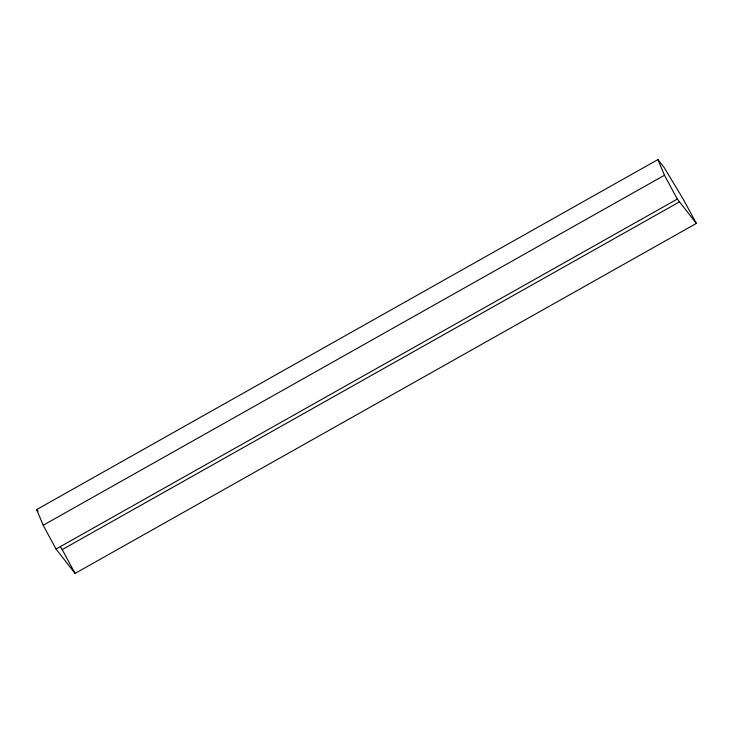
<?xml version="1.0" encoding="UTF-8"?>
<svg xmlns="http://www.w3.org/2000/svg" width="733" height="733" viewBox="0 0 733 733"><rect width="100%" height="100%" fill="white"/><g stroke="black" fill="none" stroke-linecap="round" stroke-linejoin="round"><path stroke-width="1.1" d="M36.65 509.582L657.932 159.583L664.272 167.701L683.486 199.623L696.35 223.418L75.068 573.417L56.038 549.054L43.174 525.259L36.65 509.582L38.061 511.387M43.174 525.259L664.455 175.26L657.932 159.583M56.038 549.054L677.319 199.055L696.35 223.418M60.454 546.717L62.204 549.622L679.491 201.868M664.455 175.26L677.319 199.055M62.204 549.622L75.068 573.417"/></g></svg>
